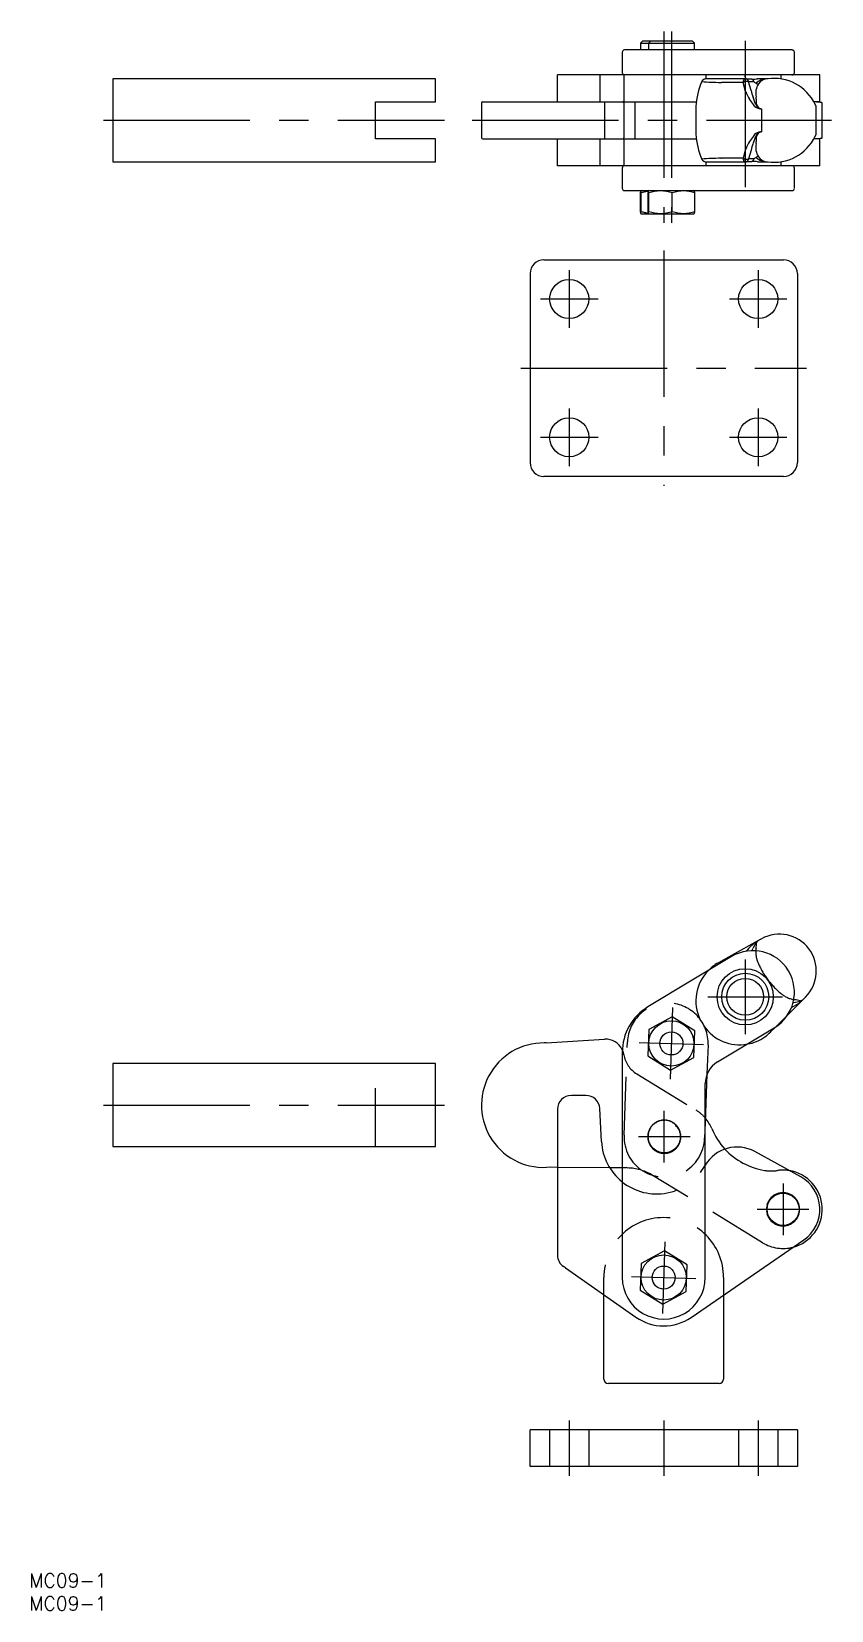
# Model space of a CAD drawing. Extents: x -137 to 274, y -49 to 293.
# Drawn here: x -137.2 to 36.4, y -49.2 to 293.3 of the extents above; entities that cross this region are included whole.
import ezdxf

# ---------------------------------------------------------------- set-up
doc = ezdxf.new("R2010")
doc.units = 0
doc.linetypes.add('CENTER', pattern=[50.8, 31.75, -6.35, 6.35, -6.35])
doc.linetypes.add('DASHED', pattern=[19.05, 12.7, -6.35])
doc.layers.get('0').update_dxf_attribs({"linetype": 'CONTINUOUS'})
doc.layers.add('CENTER', color=1, linetype='CENTER')
doc.styles.get("Standard").update_dxf_attribs({"font": 'txt.shx', "height": 3, "bigfont": 'bigfont.shx'})

msp = doc.modelspace()

# ---------------------------------------------------------------- linework, layer by layer
at = {"color": 7, "linetype": 'CONTINUOUS'}
for p, q in [((-4.5, 291.26), (-5, 290.76)), ((-4.5, 291.26), (6.17, 291.26)), ((-2.83, 291.26), (-3.33, 290.76)), ((6.67, 290.76), (6.17, 291.26)), ((-9, 288.76), (-9, 284.36)), ((27.85, 289.26), (-8.5, 289.26)), ((-5, 290.76), (6.67, 290.76)), ((-5, 290.76), (-5, 289.26)), ((-3.33, 290.76), (-3.33, 289.26)), ((6.67, 289.26), (6.67, 290.76)), ((28.36, 284.36), (28.36, 288.76)), ((-49.54, 283.01), (-119.54, 283.01)), ((-119.54, 283.01), (-119.54, 265.01)), ((-49.54, 278.01), (-49.54, 283.01)), ((33.9, 283.86), (-23.04, 283.86)), ((-23.04, 278.01), (-23.04, 283.86)), ((-13.87, 283.86), (-13.87, 278.01)), ((-8.62, 283.86), (-8.62, 278.01)), ((9.14, 283.86), (9.14, 283.01)), ((17.69, 283.01), (9.14, 283.01)), ((12.38, 282.24), (12.53, 282.24)), ((17.22, 282.24), (12.53, 282.24)), ((17.78, 280.24), (17.22, 282.24)), ((17.69, 283.42), (17.69, 283.86)), ((19.13, 282.95), (17.99, 282.95)), ((19.58, 282.39), (18.43, 282.39)), ((18.96, 280.48), (18.43, 282.39)), ((19.13, 282.95), (19.32, 282.84)), ((25.39, 283.86), (25.39, 283.42)), ((33.9, 278.01), (33.9, 283.86)), ((-62.54, 278.01), (-49.54, 278.01)), ((-62.54, 270.01), (-62.54, 278.01)), ((-39.54, 277.81), (-39.54, 270.21)), ((-39.34, 278.01), (7.07, 278.01)), ((-12.83, 277.81), (-12.83, 270.21)), ((-8.64, 277.81), (-8.64, 270.21)), ((-6.28, 278.01), (-6.28, 270.01)), ((19.47, 277.45), (18.64, 278.58)), ((19.85, 277.73), (19.39, 279)), ((19.71, 277.11), (19.47, 277.45)), ((19.97, 277.44), (19.85, 277.73)), ((33.9, 278.01), (32.6, 278.01)), ((34.4, 270.21), (34.4, 277.81)), ((6.99, 277.01), (6.99, 271)), ((20.97, 276.54), (21.05, 276.53)), ((20.98, 276.57), (21.05, 276.53)), ((21.05, 276.53), (21.24, 276.53)), ((21.24, 276.53), (21.24, 271.49)), ((33.12, 271.49), (33.12, 276.52)), ((19.47, 270.56), (18.64, 269.43)), ((19.71, 270.9), (19.47, 270.56)), ((19.97, 270.57), (19.85, 270.28)), ((21.05, 271.48), (20.97, 271.47)), ((20.98, 271.44), (21.05, 271.48)), ((21.05, 271.48), (21.24, 271.49)), ((-49.54, 270.01), (-62.54, 270.01)), ((-49.54, 265.01), (-49.54, 270.01)), ((-39.34, 270.01), (7.07, 270.01)), ((-23.04, 264.16), (-23.04, 270.01)), ((-13.87, 270.01), (-13.87, 264.16)), ((-8.62, 270.01), (-8.62, 264.16)), ((17.78, 267.77), (17.22, 265.78)), ((18.96, 267.53), (18.43, 265.62)), ((19.85, 270.28), (19.39, 269.02)), ((33.9, 270.01), (32.6, 270.01)), ((33.9, 264.16), (33.9, 270.01)), ((-119.54, 265.01), (-49.54, 265.01)), ((33.9, 264.16), (-23.04, 264.16)), ((9.14, 265.01), (17.69, 265.01)), ((9.14, 265.01), (9.14, 264.16)), ((12.38, 265.78), (12.53, 265.78)), ((17.22, 265.78), (12.53, 265.78)), ((17.69, 264.59), (17.69, 264.16)), ((17.99, 265.06), (19.13, 265.06)), ((19.58, 265.62), (18.43, 265.62)), ((19.13, 265.06), (19.32, 265.17)), ((25.39, 264.59), (25.39, 264.16)), ((-9, 263.66), (-9, 259.26)), ((28.36, 259.26), (28.36, 263.66)), ((-8.5, 258.76), (27.85, 258.76)), ((-5.09, 258.25), (-5.09, 254.26)), ((-4.9, 258.76), (-5, 258.7)), ((-4.9, 254.26), (-4.9, 258.25)), ((-3.43, 258.25), (-3.43, 254.26)), ((-3.23, 258.76), (-3.34, 258.7)), ((-3.24, 254.26), (-3.24, 258.25)), ((1.86, 254.26), (1.86, 258.25)), ((6.67, 258.7), (6.57, 258.76)), ((6.76, 254.26), (6.76, 258.25)), ((-5, 253.82), (-4.9, 253.76)), ((-4.9, 253.76), (6.57, 253.76)), ((-3.34, 253.82), (-3.23, 253.76)), ((6.57, 253.76), (6.67, 253.82)), ((-26, 243.76), (26, 243.76)), ((-29, 240.76), (-29, 199.76)), ((29, 240.76), (29, 199.76)), ((26, 196.76), (-26, 196.76)), ((21.05, 96.38), (14.08, 92.52)), ((21.05, 96.38), (21.24, 96.49)), ((14.73, 92.61), (-3.42, 81.71)), ((14.08, 92.52), (11.89, 91.3)), ((18.64, 94.57), (19.47, 95.37)), ((19.85, 95.36), (19.39, 94.42)), ((19.71, 95.59), (19.47, 95.37)), ((26.86, 79.92), (30.56, 83.62)), ((28.27, 82.62), (28.06, 82.59)), ((28.22, 81.87), (29.22, 82.44)), ((29.31, 82.81), (28.27, 82.62)), ((29.22, 82.44), (29.49, 82.61)), ((29.54, 82.87), (29.31, 82.81)), ((30.56, 83.62), (30.78, 83.83)), ((1.86, 79.55), (-3.24, 76.83)), ((6.76, 76.51), (1.86, 79.55)), ((27.74, 81.61), (28.22, 81.87)), ((-3.24, 76.83), (-3.43, 71.06)), ((6.57, 70.74), (6.76, 76.51)), ((11.67, 69.78), (24, 77.19)), ((23.21, 76.27), (24.33, 77.4)), ((-25.52, 73.95), (-25.92, 73.9)), ((-25.52, 73.95), (-12.83, 74.7)), ((-49.54, 69.4), (-119.54, 69.4)), ((-119.54, 69.4), (-119.54, 51.4)), ((-49.54, 51.4), (-49.54, 69.4)), ((-9, 71.85), (-9, 23.01)), ((-3.43, 71.06), (1.48, 68.01)), ((1.48, 68.01), (6.57, 70.74)), ((9.39, 67.1), (9, 56.6)), ((-16.87, 62.51), (-20.04, 62.51)), ((9, 23.01), (9, 65.06)), ((-23.04, 59.51), (-23.04, 27.85)), ((-13.5, 52.51), (-13.87, 59.66)), ((-119.54, 51.4), (-49.54, 51.4)), ((29.76, 44.82), (19.76, 50.32)), ((-24.5, 46.99), (-23.04, 46.98)), ((-11.76, 46.89), (-9, 46.87)), ((24.57, 41.03), (24.46, 41.11)), ((24.58, 41.16), (24.57, 41.03)), ((25.09, 41.19), (24.99, 41.29)), ((25.12, 41.32), (25.09, 41.19)), ((25.63, 41.28), (25.55, 41.39)), ((25.68, 41.4), (25.63, 41.28)), ((26.17, 41.28), (26.12, 41.4)), ((26.25, 41.39), (26.17, 41.28)), ((26.71, 41.19), (26.67, 41.32)), ((26.8, 41.29), (26.71, 41.19)), ((27.23, 41.03), (27.22, 41.16)), ((27.34, 41.11), (27.23, 41.03)), ((22.43, 38.08), (22.31, 38.02)), ((22.32, 38.15), (22.43, 38.08)), ((22.51, 38.62), (22.38, 38.58)), ((22.42, 38.71), (22.51, 38.62)), ((22.68, 39.14), (22.55, 39.12)), ((22.6, 39.24), (22.68, 39.14)), ((22.93, 39.63), (22.8, 39.63)), ((22.86, 39.74), (22.93, 39.63)), ((23.25, 40.07), (23.12, 40.09)), ((23.2, 40.19), (23.25, 40.07)), ((23.64, 40.46), (23.51, 40.5)), ((23.61, 40.58), (23.64, 40.46)), ((24.08, 40.78), (23.96, 40.84)), ((24.07, 40.91), (24.08, 40.78)), ((27.72, 40.78), (27.72, 40.91)), ((27.84, 40.84), (27.72, 40.78)), ((28.16, 40.46), (28.19, 40.59)), ((28.29, 40.5), (28.16, 40.46)), ((28.55, 40.07), (28.59, 40.19)), ((28.68, 40.09), (28.55, 40.07)), ((28.87, 39.63), (28.93, 39.74)), ((29, 39.63), (28.87, 39.63)), ((29.12, 39.14), (29.2, 39.25)), ((29.25, 39.12), (29.12, 39.14)), ((29.29, 38.62), (29.38, 38.71)), ((29.42, 38.58), (29.29, 38.62)), ((29.37, 38.08), (29.48, 38.16)), ((29.49, 38.02), (29.37, 38.08)), ((22.31, 37.59), (22.43, 37.53)), ((22.43, 37.53), (22.32, 37.46)), ((22.38, 37.03), (22.51, 36.99)), ((22.51, 36.99), (22.42, 36.9)), ((22.55, 36.49), (22.68, 36.47)), ((22.68, 36.47), (22.6, 36.37)), ((22.8, 35.98), (22.93, 35.98)), ((22.93, 35.98), (22.87, 35.87)), ((23.12, 35.52), (23.25, 35.54)), ((23.25, 35.54), (23.21, 35.42)), ((23.51, 35.11), (23.64, 35.15)), ((23.64, 35.15), (23.61, 35.03)), ((23.96, 34.77), (24.08, 34.83)), ((24.08, 34.83), (24.08, 34.7)), ((24.46, 34.51), (24.57, 34.59)), ((24.57, 34.59), (24.58, 34.45)), ((25, 34.32), (25.09, 34.42)), ((25.09, 34.42), (25.13, 34.29)), ((25.55, 34.22), (25.63, 34.33)), ((25.63, 34.33), (25.68, 34.21)), ((26.12, 34.21), (26.17, 34.33)), ((26.17, 34.33), (26.25, 34.22)), ((26.68, 34.29), (26.71, 34.42)), ((26.71, 34.42), (26.81, 34.32)), ((27.22, 34.46), (27.23, 34.59)), ((27.23, 34.59), (27.34, 34.51)), ((27.72, 34.84), (27.84, 34.77)), ((27.73, 34.7), (27.72, 34.84)), ((28.19, 35.03), (28.16, 35.16)), ((28.16, 35.16), (28.29, 35.11)), ((28.6, 35.42), (28.55, 35.54)), ((28.55, 35.54), (28.68, 35.52)), ((28.94, 35.87), (28.87, 35.99)), ((28.87, 35.99), (29, 35.98)), ((29.12, 36.47), (29.25, 36.49)), ((29.2, 36.37), (29.12, 36.47)), ((29.29, 36.99), (29.42, 37.03)), ((29.38, 36.9), (29.29, 36.99)), ((29.37, 37.53), (29.49, 37.59)), ((29.48, 37.46), (29.37, 37.53)), ((5.96, 14.36), (30.44, 31.22)), ((0.19, 28.78), (-4.9, 26.06)), ((5.09, 25.73), (0.19, 28.78)), ((-21.32, 25.12), (-21.76, 25.4)), ((-21.32, 25.12), (-6.02, 14.4)), ((-4.9, 26.06), (-5.09, 20.28)), ((4.9, 19.96), (5.09, 25.73)), ((-13, 1), (-13, 19.29)), ((-5.09, 20.28), (-0.19, 17.24)), ((-0.19, 17.24), (4.9, 19.96)), ((13, 19.21), (13, 1)), ((12, 0), (-12, 0)), ((29, -10), (-29, -10)), ((-29, -18), (-29, -10)), ((29, -10), (29, -18)), ((29, -18), (-29, -18))]:
    msp.add_line(p, q, dxfattribs=at)
at = {"color": 3, "linetype": 'DASHED'}
for p, q in [((24.98, 78.04), (26.86, 79.92)), ((24.33, 77.4), (24.98, 78.04)), ((-8.61, 53.88), (-7.86, 74.12)), ((9.63, 73.47), (9.39, 67.1)), ((-62.54, 51.4), (-62.54, 69.4)), ((-5.85, 67.17), (7.01, 59.31)), ((-3.09, 54.88), (-3.22, 54.87)), ((-3.17, 54.99), (-3.09, 54.88)), ((-2.84, 55.37), (-2.97, 55.38)), ((-2.91, 55.49), (-2.84, 55.37)), ((-2.52, 55.81), (-2.65, 55.84)), ((-2.57, 55.94), (-2.52, 55.81)), ((-2.13, 56.2), (-2.26, 56.25)), ((-2.16, 56.33), (-2.13, 56.2)), ((-1.69, 56.52), (-1.81, 56.59)), ((-1.7, 56.66), (-1.69, 56.52)), ((-1.2, 56.77), (-1.31, 56.85)), ((-1.19, 56.9), (-1.2, 56.77)), ((-0.68, 56.94), (-0.78, 57.04)), ((-0.65, 57.07), (-0.68, 56.94)), ((-0.14, 57.03), (-0.22, 57.14)), ((-0.09, 57.15), (-0.14, 57.03)), ((0.4, 57.03), (0.35, 57.15)), ((0.48, 57.14), (0.4, 57.03)), ((0.94, 56.94), (0.9, 57.07)), ((1.03, 57.04), (0.94, 56.94)), ((1.46, 56.77), (1.45, 56.9)), ((1.57, 56.85), (1.46, 56.77)), ((1.95, 56.52), (1.95, 56.66)), ((2.07, 56.59), (1.95, 56.52)), ((2.39, 56.2), (2.42, 56.33)), ((2.52, 56.25), (2.39, 56.2)), ((2.78, 55.82), (2.82, 55.94)), ((2.91, 55.84), (2.78, 55.82)), ((3.1, 55.37), (3.16, 55.49)), ((3.23, 55.38), (3.1, 55.37)), ((3.35, 54.89), (3.43, 54.99)), ((3.48, 54.87), (3.35, 54.89)), ((9, 56.6), (8.87, 53.23)), ((-3.34, 53.82), (-3.46, 53.77)), ((-3.46, 53.33), (-3.34, 53.28)), ((-3.45, 53.9), (-3.34, 53.82)), ((-3.34, 53.28), (-3.45, 53.2)), ((-3.26, 54.36), (-3.39, 54.33)), ((-3.39, 52.77), (-3.26, 52.74)), ((-3.35, 54.46), (-3.26, 54.36)), ((-3.26, 52.74), (-3.35, 52.65)), ((-3.22, 52.23), (-3.09, 52.22)), ((-3.09, 52.22), (-3.17, 52.11)), ((-2.97, 51.73), (-2.84, 51.73)), ((-2.84, 51.73), (-2.9, 51.61)), ((3.17, 51.62), (3.1, 51.73)), ((3.1, 51.73), (3.23, 51.73)), ((3.35, 52.22), (3.48, 52.24)), ((3.43, 52.12), (3.35, 52.22)), ((3.52, 54.37), (3.61, 54.46)), ((3.65, 54.33), (3.52, 54.37)), ((3.52, 52.74), (3.65, 52.78)), ((3.61, 52.65), (3.52, 52.74)), ((3.6, 53.83), (3.71, 53.9)), ((3.72, 53.77), (3.6, 53.83)), ((3.6, 53.28), (3.72, 53.34)), ((3.71, 53.21), (3.6, 53.28)), ((-2.65, 51.26), (-2.52, 51.29)), ((-2.52, 51.29), (-2.56, 51.16)), ((-2.26, 50.86), (-2.13, 50.9)), ((-2.13, 50.9), (-2.16, 50.77)), ((-1.81, 50.52), (-1.69, 50.58)), ((-1.69, 50.58), (-1.69, 50.45)), ((-1.31, 50.25), (-1.2, 50.33)), ((-1.2, 50.33), (-1.19, 50.2)), ((-0.77, 50.07), (-0.68, 50.16)), ((-0.68, 50.16), (-0.64, 50.04)), ((-0.22, 49.97), (-0.14, 50.08)), ((-0.14, 50.08), (-0.09, 49.96)), ((0.35, 49.96), (0.4, 50.08)), ((0.4, 50.08), (0.48, 49.97)), ((0.91, 50.04), (0.94, 50.16)), ((0.94, 50.16), (1.04, 50.07)), ((1.45, 50.2), (1.46, 50.33)), ((1.46, 50.33), (1.57, 50.25)), ((1.96, 50.45), (1.95, 50.58)), ((1.95, 50.58), (2.07, 50.52)), ((2.42, 50.77), (2.39, 50.9)), ((2.39, 50.9), (2.52, 50.86)), ((2.83, 51.17), (2.78, 51.29)), ((2.78, 51.29), (2.91, 51.27)), ((-23.04, 46.98), (-11.76, 46.89)), ((-9, 46.87), (-8.16, 46.87)), ((-7.8, 46.76), (-8.16, 46.87)), ((21.47, 30.55), (-2.66, 45.3)), ((9, 47.35), (8.93, 47.24)), ((-13, 19.29), (-13, 23.01)), ((13, 23.01), (13, 19.21)), ((-24.75, -10), (-24.75, -18)), ((-16.25, -10), (-16.25, -18)), ((16.25, -10), (16.25, -18)), ((24.75, -10), (24.75, -18))]:
    msp.add_line(p, q, dxfattribs=at)
at = {"color": 7, "linetype": 'CONTINUOUS', "flags": 128}
for points in [[(33.12, 276.52), (33.06, 277.01), (32.88, 277.48)], [(34.3, 277.85), (34.32, 277.85), (34.4, 277.81)], [(32.88, 270.53), (33.06, 271), (33.12, 271.49)], [(34.3, 270.16), (34.32, 270.17), (34.4, 270.21)]]:
    msp.add_lwpolyline(points, dxfattribs=at)
at = {"color": 7, "linetype": 'CONTINUOUS'}
for centre, radius in [((-20.5, 235.26), 4.25), ((20.5, 235.26), 4.25), ((-20.5, 205.26), 4.25), ((20.5, 205.26), 4.25), ((17.69, 83.9), 6.1), ((17.69, 83.9), 5.1), ((17.69, 83.9), 4), ((1.67, 73.78), 4.9), ((1.67, 73.78), 2.5), ((25.9, 37.81), 3.48), ((0, 23.01), 4.9), ((0, 23.01), 2.5)]:
    msp.add_circle(centre, radius, dxfattribs=at)
at = {"color": 3, "linetype": 'DASHED'}
msp.add_circle((0.13, 53.55), 3.48, dxfattribs=at)
at = {"color": 7, "linetype": 'CONTINUOUS'}
for centre, radius, start, end in [((-8.5, 288.76), 0.5, 90, 180), ((27.86, 288.75), 0.505, 0.5609, 90.6961), ((-8.5, 284.36), 0.5, 180, 270), ((27.85, 284.37), 0.511, 268.5904, 358.8075), ((22.71, 276.27), 15.73, 156.8214, 177.3216), ((9.23, 281.87), 1.14, 85.984, 152.37), ((13.91, 375.28), 93.06, 266.4984, 269.0569), ((18.87, 282.05), 1.65, 156.7561, 173.5277), ((18.1, 280.15), 2.26, 81.575, 112.8453), ((18.05, 282.38), 0.777, 137.4455, 155.3038), ((17.7, 282.7), 0.304, 113.9472, 136.8102), ((17.78, 282.45), 0.559, 99.2839, 111.7012), ((18.2, 283.41), 0.504, 178.4857, 245.4759), ((17.69, 282.22), 0.791, 68.0768, 89.9323), ((17.64, 282.19), 0.821, 14.2636, 85.9613), ((13.66, 517.38), 234.49, 271.3356, 271.6425), ((19.03, 282.37), 0.556, 2.2145, 58.5444), ((24.31, 288.24), 7.52, 231.0369, 235.4585), ((23.8, 279.83), 3.84, 147.3796, 191.5794), ((22.44, 279.6), 3.42, 96.2789, 134.4583), ((20.55, 282.87), 0.963, 238.7134, 271.0225), ((21.58, 266.82), 16.21, 88.875, 94.2217), ((22.62, 280.55), 2.46, 91.754, 146.5698), ((22.2, 273.27), 9.76, 87.4472, 91.7746), ((23.93, 273.17), 9.93, 25.693, 98.0292), ((25.89, 283.38), 0.507, 175.377, 236.2012), ((-39.34, 277.81), 0.2, 90, 180), ((-11.96, 277.86), 0.868, 170.034, 183.2921), ((-8.84, 277.81), 0.199, 359.6062, 89.6657), ((23.91, 282.34), 6.47, 198.9788, 215.5861), ((25.37, 281.53), 6.5, 189.2838, 202.9484), ((21.55, 278.25), 1.78, 207.0918, 251.2077), ((7.94, 277.2), 12.24, 4.9971, 8.7355), ((3.26, 277.1), 16.91, 1.2666, 3.972), ((21.39, 277.73), 1.24, 191.9265, 254.3956), ((31.95, 262.48), 15.55, 81.3145, 86.8301), ((21.23, 278.8), 2.28, 228.0417, 263.4261), ((22.7, 271.74), 15.72, 182.6719, 203.1851), ((21.23, 269.21), 2.28, 96.5739, 131.9583), ((21.55, 269.76), 1.78, 108.7923, 152.9082), ((3.26, 270.92), 16.91, 356.028, 358.7334), ((21.39, 270.28), 1.24, 105.6044, 168.0735), ((-39.34, 270.21), 0.2, 180, 270), ((-11.96, 270.16), 0.868, 176.7079, 189.966), ((-8.84, 270.2), 0.199, 270.3984, 0.3297), ((23.91, 265.67), 6.47, 144.4139, 161.0212), ((25.37, 266.48), 6.5, 157.0516, 170.7162), ((23.8, 268.18), 3.84, 168.4206, 212.6204), ((7.94, 270.81), 12.24, 351.2645, 355.0029), ((23.93, 274.84), 9.93, 261.9712, 334.3072), ((31.95, 285.54), 15.55, 273.1699, 278.6855), ((-8.5, 263.66), 0.5, 90, 180), ((9.23, 266.14), 1.14, 207.63, 274.0137), ((13.91, 172.73), 93.06, 90.9431, 93.5016), ((18.1, 267.86), 2.26, 247.1547, 278.425), ((18.87, 265.96), 1.65, 186.4723, 203.2439), ((18.05, 265.63), 0.777, 204.6962, 222.5545), ((17.7, 265.32), 0.304, 223.1898, 246.0528), ((17.78, 265.56), 0.559, 248.2988, 260.7161), ((17.64, 265.82), 0.821, 274.0387, 345.7364), ((18.19, 264.61), 0.496, 113.9159, 182.1225), ((17.69, 265.8), 0.791, 270.0677, 291.9232), ((13.66, 30.64), 234.49, 88.3575, 88.6644), ((19.03, 265.64), 0.556, 301.4556, 357.7855), ((24.31, 259.77), 7.52, 124.5415, 128.9631), ((20.55, 265.15), 0.963, 88.9775, 121.2866), ((22.69, 268.87), 3.92, 227.602, 257.0175), ((21.58, 281.19), 16.21, 265.7783, 271.125), ((22.62, 267.46), 2.46, 213.4302, 268.2484), ((22.2, 274.74), 9.76, 268.2254, 272.5528), ((25.89, 264.63), 0.507, 123.7987, 184.623), ((27.85, 263.65), 0.511, 1.1925, 91.4096), ((-8.5, 259.26), 0.5, 180, 270), ((4.78, 257.09), 9.94, 171.9801, 173.2637), ((-3.33, 258.23), 1.75, 168.3187, 171.9718), ((-4.34, 258.45), 0.722, 163.9855, 169.1212), ((-4.8, 258.58), 0.239, 156.2157, 163.972), ((-4.95, 258.64), 0.0795, 144.503, 156.1579), ((-4.99, 258.67), 0.0297, 128.5867, 144.1795), ((-5, 258.69), 0.0123, 50.3461, 87.9504), ((-5, 258.69), 0.0123, 92.0496, 129.6539), ((-5.01, 258.67), 0.0297, 35.8205, 51.4133), ((-5.05, 258.64), 0.0795, 23.8421, 35.497), ((-5.19, 258.58), 0.239, 16.028, 23.7843), ((-5.66, 258.45), 0.722, 10.8788, 16.0145), ((-6.66, 258.23), 1.74, 8.0261, 11.6873), ((-14.97, 257.06), 10.13, 6.7543, 8.0139), ((-1.29, 247.89), 10.98, 105.0983, 109.2268), ((-3.19, 254.9), 3.71, 92.8206, 104.95), ((6.45, 257.09), 9.94, 171.9801, 173.2637), ((-1.67, 258.23), 1.75, 168.3187, 171.9718), ((-2.67, 258.45), 0.722, 163.9855, 169.1212), ((-3.13, 258.58), 0.239, 156.2157, 163.972), ((-3.28, 258.64), 0.0795, 144.503, 156.1579), ((-3.33, 258.69), 0.0123, 92.0496, 129.6539), ((-3.32, 258.67), 0.0297, 128.5867, 144.1795), ((-3.33, 258.69), 0.0123, 50.3461, 87.9504), ((-3.34, 258.67), 0.0297, 35.8205, 51.4133), ((-3.38, 258.64), 0.0795, 23.8421, 35.497), ((-3.53, 258.58), 0.239, 16.028, 23.7843), ((-3.99, 258.45), 0.722, 10.8788, 16.0145), ((-4.99, 258.23), 1.74, 8.0261, 11.6873), ((-13.3, 257.06), 10.13, 6.7543, 8.0139), ((-0.69, 251.08), 7.61, 70.4509, 109.5491), ((4.31, 251.62), 7.07, 69.7188, 110.2812), ((6.22, 258.47), 0.505, 12.9895, 26.8427), ((5.16, 258.25), 1.58, 7.9327, 11.9687), ((-3.12, 257.09), 9.94, 6.7363, 8.0199), ((27.86, 259.26), 0.505, 269.3039, 359.4391), ((4.78, 255.43), 9.94, 186.7363, 188.0199), ((-3.33, 254.28), 1.75, 188.0282, 191.6813), ((-4.34, 254.07), 0.722, 190.8788, 196.0145), ((-4.8, 253.93), 0.239, 196.028, 203.7843), ((-4.95, 253.87), 0.0795, 203.8421, 215.497), ((-4.99, 253.84), 0.0297, 215.8205, 231.4133), ((-5, 253.83), 0.0123, 230.3461, 267.9504), ((-5, 253.83), 0.0123, 272.0496, 309.6539), ((-5.01, 253.84), 0.0297, 308.5867, 324.1795), ((-5.19, 253.93), 0.239, 336.2157, 343.972), ((-5.05, 253.87), 0.0795, 324.503, 336.1579), ((-5.66, 254.07), 0.722, 343.9855, 349.1212), ((-6.66, 254.28), 1.74, 348.3127, 351.9739), ((-14.97, 255.45), 10.13, 351.9861, 353.2457), ((-1.29, 264.62), 10.98, 250.7732, 254.9017), ((-3.19, 257.61), 3.71, 255.05, 267.1794), ((6.45, 255.43), 9.94, 186.7363, 188.0199), ((-1.67, 254.28), 1.75, 188.0282, 191.6813), ((-2.67, 254.07), 0.722, 190.8788, 196.0145), ((-3.13, 253.93), 0.239, 196.028, 203.7843), ((-3.28, 253.87), 0.0795, 203.8421, 215.497), ((-3.32, 253.84), 0.0297, 215.8205, 231.4133), ((-3.33, 253.83), 0.0123, 230.3461, 267.9504), ((-3.33, 253.83), 0.0123, 272.0496, 309.6539), ((-3.38, 253.87), 0.0795, 324.503, 336.1579), ((-3.34, 253.84), 0.0297, 308.5867, 324.1795), ((-3.53, 253.93), 0.239, 336.2157, 343.972), ((-3.99, 254.07), 0.722, 343.9855, 349.1212), ((-4.99, 254.28), 1.74, 348.3127, 351.9739), ((-13.3, 255.45), 10.13, 351.9861, 353.2457), ((-0.69, 261.43), 7.61, 250.4509, 289.5491), ((4.31, 260.89), 7.07, 249.7188, 290.2812), ((6.22, 254.04), 0.505, 333.1573, 347.0105), ((5.16, 254.26), 1.58, 348.0313, 352.0673), ((-3.12, 255.43), 9.94, 351.9801, 353.2637), ((-26, 240.76), 3, 90, 180), ((26, 240.76), 3, 0, 90), ((-26, 199.76), 3, 180, 270), ((26, 199.76), 3, 270, 0), ((26.61, 85.46), 12.26, 120.6386, 124.269), ((22, 93.97), 2.58, 126.7156, 141.8688), ((21.41, 95.07), 1.36, 132.8412, 155.8586), ((25.12, 89.49), 8, 314.9835, 119.0164), ((19.36, 84.9), 9, 301, 121), ((22.48, 90.26), 5.76, 137.1865, 142.268), ((29.15, 83.84), 15.03, 134.3954, 136.5283), ((-210097.72, 95628.37), 230815.8, 335.5499867, 335.5501285), ((44778.93, -26538.09), 52083.74, 149.245395, 149.245655), ((25.9, 93.62), 5.92, 172.308, 177.4544), ((5.14, 96.87), 15.1, 350.595, 352.9311), ((11.65, 95.93), 8.52, 353.852, 357.9895), ((604.12, -517.53), 849.66, 134.31628, 134.3903), ((16.43, 83.1), 9.37, 118.9628, 128.9418), ((29.3, 89.11), 5.91, 259.4878, 261.6945), ((27.6, 74.81), 8.48, 75.9996, 84.3166), ((21.69, 92), 12.2, 309.7151, 313.3456), ((28.56, 85.26), 2.58, 292.131, 307.2842), ((29.46, 84.39), 1.36, 278.1412, 301.1586), ((2.5, 71.85), 11.5, 121, 180), ((16.48, 83.01), 9.53, 305.1503, 314.9698), ((-26.04, 60.4), 13.5, 89.4845, 276.5517), ((-12.59, 70.7), 4, 25.5701, 93.3426), ((17.12, 81.66), 8.05, 277.3688, 306.9343), ((14.5, 65.06), 5.5, 121, 180), ((-20.04, 59.51), 3, 90, 180), ((-16.87, 59.51), 3, 3, 90), ((2.58, 52.06), 8.5, 22.5242, 40.5653), ((24.29, 61.06), 15, 202.5242, 222.8042), ((-1.52, 53.14), 12, 183, 231.4183), ((15.9, 43.31), 8, 61.1892, 149.5985), ((25.9, 37.81), 8.5, 284.8024, 80.9391), ((25.9, 37.81), 8, 304.5523, 61.1892), ((25.9, 37.81), 3.6, 113.5739, 120.4715), ((25.9, 37.81), 3.6, 104.5739, 111.4715), ((25.9, 37.81), 3.6, 95.5739, 102.4715), ((25.9, 37.81), 3.6, 86.5739, 93.4715), ((25.9, 37.81), 3.6, 77.5739, 84.4715), ((25.9, 37.81), 3.6, 68.5739, 75.4715), ((25.9, 37.81), 3.6, 59.5739, 66.4715), ((25.9, 37.81), 3.6, 176.5739, 183.4715), ((25.9, 37.81), 3.6, 167.5739, 174.4715), ((25.9, 37.81), 3.6, 158.5739, 165.4715), ((25.9, 37.81), 3.6, 149.5739, 156.4715), ((25.9, 37.81), 3.6, 140.5739, 147.4715), ((25.9, 37.81), 3.6, 131.5739, 138.4715), ((25.9, 37.81), 3.6, 122.5739, 129.4715), ((25.9, 37.81), 3.6, 50.5739, 57.4715), ((25.9, 37.81), 3.6, 41.5739, 48.4715), ((25.9, 37.81), 3.6, 32.5739, 39.4715), ((25.9, 37.81), 3.6, 23.5739, 30.4715), ((25.9, 37.81), 3.6, 14.5739, 21.4715), ((25.9, 37.81), 3.6, 5.5739, 12.4715), ((25.9, 37.81), 3.6, 356.5739, 3.4715), ((25.9, 37.81), 3.6, 185.5739, 192.4715), ((25.9, 37.81), 3.6, 194.5739, 201.4715), ((25.9, 37.81), 3.6, 203.5739, 210.4715), ((25.9, 37.81), 3.6, 212.5739, 219.4715), ((25.9, 37.81), 3.6, 221.5739, 228.4715), ((25.9, 37.81), 3.6, 230.5739, 237.4715), ((25.9, 37.81), 3.6, 239.5739, 246.4715), ((25.9, 37.81), 3.6, 248.5739, 255.4715), ((25.9, 37.81), 3.6, 257.5739, 264.4715), ((25.9, 37.81), 3.6, 275.5739, 282.4715), ((25.9, 37.81), 3.6, 284.5739, 291.4715), ((25.9, 37.81), 3.6, 293.5739, 300.4715), ((25.9, 37.81), 3.6, 302.5739, 309.4715), ((25.9, 37.81), 3.6, 311.5739, 318.4715), ((25.9, 37.81), 3.6, 320.5739, 327.4715), ((25.9, 37.81), 3.6, 329.5739, 336.4715), ((25.9, 37.81), 3.6, 338.5739, 345.4715), ((25.9, 37.81), 3.6, 347.5739, 354.4715), ((25.9, 37.81), 3.6, 266.5739, 273.4715), ((-20.04, 27.85), 3, 180, 235), ((0, 23.01), 9, 179.9994, 360), ((0, 23.01), 10.5, 235, 304.5523), ((-12, 1), 1, 180, 270), ((12, 1), 1, 270, 360)]:
    msp.add_arc(centre, radius, start, end, dxfattribs=at)
at = {"color": 3, "linetype": 'DASHED'}
for centre, radius, start, end in [((25.65, 93.57), 5.67, 176.8354, 206.2257), ((16.3, 83), 9.32, 134.6886, 205.8771), ((36.36, 98.03), 17.26, 203.8177, 217.1841), ((36.42, 97.94), 17.26, 216.8158, 230.1821), ((0.89, 73.8), 8.75, 357.86, 177.86), ((29.3, 89.11), 5.91, 228.3904, 259.4878), ((16.37, 82.7), 9.2, 213.8527, 281.2182), ((-12.59, 70.7), 4, 9.1151, 25.5701), ((-2.72, 72.29), 6, 189.1151, 238.5735), ((2.58, 52.06), 8.5, 40.5653, 58.5735), ((0.13, 53.55), 3.6, 158.5739, 165.4715), ((0.13, 53.55), 3.6, 149.5739, 156.4715), ((0.13, 53.55), 3.6, 140.5739, 147.4715), ((0.13, 53.55), 3.6, 131.5739, 138.4715), ((0.13, 53.55), 3.6, 122.5739, 129.4715), ((0.13, 53.55), 3.6, 113.5739, 120.4715), ((0.13, 53.55), 3.6, 104.5739, 111.4715), ((0.13, 53.55), 3.6, 95.5739, 102.4715), ((0.13, 53.55), 3.6, 86.5739, 93.4715), ((0.13, 53.55), 3.6, 77.5739, 84.4715), ((0.13, 53.55), 3.6, 68.5739, 75.4715), ((0.13, 53.55), 3.6, 59.5739, 66.4715), ((0.13, 53.55), 3.6, 50.5739, 57.4715), ((0.13, 53.55), 3.6, 41.5739, 48.4715), ((0.13, 53.55), 3.6, 32.5739, 39.4715), ((0.13, 53.55), 3.6, 23.5739, 30.4715), ((0.13, 53.55), 3.6, 14.5739, 21.4715), ((0.13, 53.55), 8.75, 177.86, 357.86), ((0.13, 53.55), 3.6, 176.5739, 183.4715), ((0.13, 53.55), 3.6, 167.5739, 174.4715), ((0.13, 53.55), 3.6, 185.5739, 192.4715), ((0.13, 53.55), 3.6, 194.5739, 201.4715), ((0.13, 53.55), 3.6, 203.5739, 210.4715), ((0.13, 53.55), 3.6, 212.5739, 219.4715), ((0.13, 53.55), 3.6, 320.5739, 327.4715), ((0.13, 53.55), 3.6, 329.5739, 336.4715), ((0.13, 53.55), 3.6, 338.5739, 345.4715), ((0.13, 53.55), 3.6, 5.5739, 12.4715), ((0.13, 53.55), 3.6, 347.5739, 354.4715), ((0.13, 53.55), 3.6, 356.5739, 3.4715), ((0.13, 53.55), 3.6, 221.5739, 228.4715), ((0.13, 53.55), 3.6, 230.5739, 237.4715), ((0.13, 53.55), 3.6, 239.5739, 246.4715), ((0.13, 53.55), 3.6, 248.5739, 255.4715), ((0.13, 53.55), 3.6, 257.5739, 264.4715), ((0.13, 53.55), 3.6, 266.5739, 273.4715), ((0.13, 53.55), 3.6, 275.5739, 282.4715), ((0.13, 53.55), 3.6, 284.5739, 291.4715), ((0.13, 53.55), 3.6, 293.5739, 300.4715), ((0.13, 53.55), 3.6, 302.5739, 309.4715), ((0.13, 53.55), 3.6, 311.5739, 318.4715), ((24.29, 61.06), 15, 222.8042, 260.6601), ((-1.52, 53.14), 12, 231.4183, 330.5543), ((-7.88, 36.77), 10, 58.5735, 89.5735), ((23.39, 55.63), 9.5, 260.6601, 278.0016), ((25.9, 37.81), 8.5, 80.9391, 98.0016), ((0, 23.01), 13, 360, 180), ((25.9, 37.81), 8.5, 238.5735, 284.8024)]:
    msp.add_arc(centre, radius, start, end, dxfattribs=at)
at = {"layer": 'CENTER', "color": 1, "linetype": 'CENTER'}
for p, q in [((0, 293.26), (0, 251.76)), ((1.67, 293.26), (1.67, 251.76)), ((17.69, 291.26), (17.69, 256.76)), ((-121.54, 274.01), (-47.54, 274.01)), ((-41.54, 274.01), (36.4, 274.01)), ((0, 245.76), (0, 194.76)), ((-20.5, 241.51), (-20.5, 229.01)), ((20.5, 241.51), (20.5, 229.01)), ((-26.75, 235.26), (-14.25, 235.26)), ((14.25, 235.26), (26.75, 235.26)), ((-31, 220.26), (31, 220.26)), ((-20.5, 211.51), (-20.5, 199.01)), ((20.5, 211.51), (20.5, 199.01)), ((-26.75, 205.26), (-14.25, 205.26)), ((14.25, 205.26), (26.75, 205.26)), ((17.69, 92), (17.69, 75.8)), ((9.59, 83.9), (25.79, 83.9)), ((1.92, 81.55), (1.41, 66.02)), ((-5.33, 74.01), (8.66, 73.55)), ((-121.54, 60.4), (-47.54, 60.4)), ((0.13, 47.95), (0.13, 59.15)), ((5.73, 53.55), (-5.47, 53.55)), ((25.9, 43.41), (25.9, 32.21)), ((20.3, 37.81), (31.5, 37.81)), ((0.25, 30.78), (-0.25, 15.24)), ((-7, 23.24), (7, 22.78)), ((-20.5, -8), (-20.5, -20)), ((0, -8), (0, -20)), ((20.5, -8), (20.5, -20))]:
    msp.add_line(p, q, dxfattribs=at)

# ---------------------------------------------------------------- texts
at = {"color": 7, "linetype": 'CONTINUOUS'}
for p in [(-137.7, -44.19), (-137.7, -49.19)]:
    msp.add_text('MC09-1', height=3, dxfattribs=at).set_placement(p)

doc.saveas('drawing.dxf')
